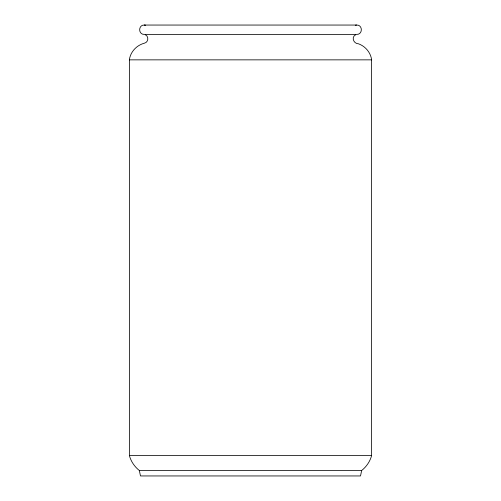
<?xml version="1.0" encoding="UTF-8"?>
<svg xmlns="http://www.w3.org/2000/svg" width="501" height="501" viewBox="0 0 501 501"><rect width="100%" height="100%" fill="white"/><g stroke="black" fill="none" stroke-linecap="round" stroke-linejoin="round"><path stroke-width="0.75" d="M355.647 34.769C350.875 37.099 353.725 43.913 358.541 43.819C365.367 46.292 370.734 52.586 371.623 59.857L371.623 455.559C370.032 461.459 366.431 466.757 361.634 470.527L360.532 475.95L140.468 475.95L139.366 470.527C134.569 466.757 130.968 461.459 129.377 455.559L129.377 59.857C130.335 51.885 136.698 45.171 144.388 43.199C148.384 42.403 149.116 36.416 145.353 34.769M144.388 25.05C138.107 24.687 138.107 34.763 144.388 34.4L356.612 34.4C362.893 34.763 362.893 24.687 356.612 25.05L144.388 25.05L145.666 25.207M355.334 25.207L356.612 25.05M129.377 59.857L371.623 59.857M129.377 455.559L371.623 455.559M139.366 470.527L361.634 470.527"/></g></svg>
